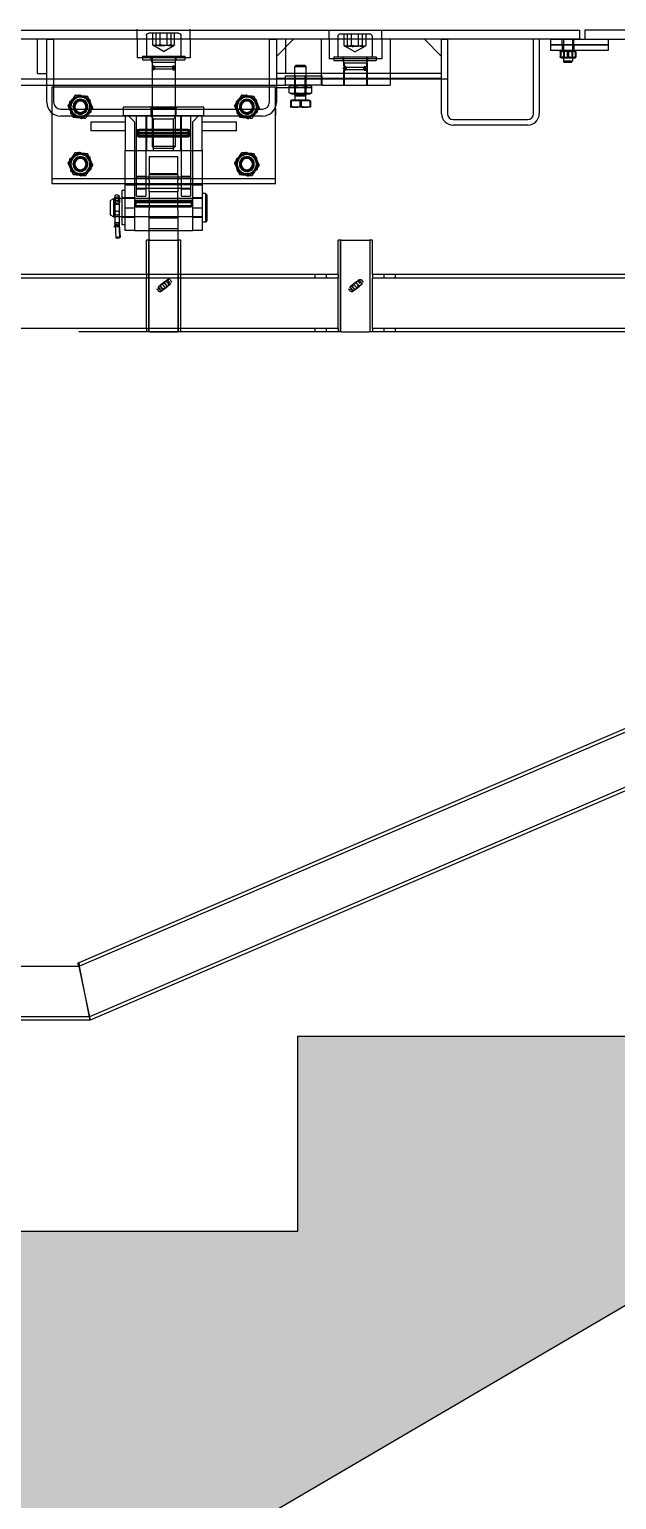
# Model space of a CAD drawing. Header units: millimetres. Extents: x 400382 to 401500, y 4543975 to 4544133.
# Drawn here: x 401463.67 to 401464.182, y 4544061.386 to 4544062.668 of the extents above; entities that cross this region are included whole.
import ezdxf

# ---------------------------------------------------------------- set-up
doc = ezdxf.new("R2010")
doc.units = ezdxf.units.MM
for name, color, linetype in [('görünüş prota', 4, 'Continuous'), ('kesit prota', 1, 'Continuous'), ('kesit tarama prota', 252, 'Continuous'), ('kiris prota', 6, 'Continuous')]:
    doc.layers.add(name, color=color, linetype=linetype)

# ---------------------------------------------------------------- blocks, each defined once
blk = doc.blocks.new('Z317626Zaviranipudorys')
at = {"layer": 'görünüş prota', "color": 253, "ltscale": 12.251899}
for p, q in [((463, 8945.5), (463, 8953.5)), ((463, 8945.5), (463, 8928.5)), ((471, 8948), (471, 8930)), ((473, 8950), (499, 8950)), ((476.4, 8940), (476.4, 8950)), ((479.4, 8940), (479.4, 8950)), ((483, 8940), (483, 8950)), ((489, 8940), (489, 8950)), ((492.6, 8940), (492.6, 8950)), ((495.6, 8950), (495.6, 8940)), ((501, 8948), (501, 8930)), ((509, 8945.5), (509, 8953.5)), ((509, 8945.5), (509, 8928.5)), ((486, 8934.3), (477.1, 8939.5)), ((486, 8934.3), (494.9, 8939.5)), ((463, 8928.5), (509, 8928.5)), ((504.5, 8930), (467.5, 8930)), ((467.5, 8930), (467.5, 8927)), ((504.5, 8927), (467.5, 8927)), ((476, 8924.5), (474.9, 8928.5)), ((475.5, 8930), (475.5, 8927)), ((476, 8929.9), (476, 8922)), ((476, 8924.5), (496, 8924.5)), ((476, 8924.5), (476, 8905.5)), ((477.6, 8921.6), (476.2, 8921.8)), ((494.9, 8921.2), (477.2, 8921.2)), ((478.1, 8921.1), (478.1, 8918.8)), ((494, 8921.1), (494, 8918.8)), ((494.4, 8921.6), (495.8, 8921.8)), ((496, 8929.9), (496, 8922)), ((496, 8924.5), (497.1, 8928.5)), ((496, 8924.5), (496, 8905.5)), ((496.5, 8930), (496.5, 8927)), ((504.5, 8930), (504.5, 8927)), ((476, 8918), (476, 8905.5)), ((477.6, 8918.3), (476.2, 8918.2)), ((477.2, 8918.8), (494.9, 8918.8)), ((494.4, 8918.3), (495.8, 8918.2)), ((496, 8918), (496, 8905.5)), ((388.5, 8884.5), (388.5, 8903)), ((388.5, 8903), (462.3, 8903)), ((462.3, 8903), (468.3, 8903)), ((468.3, 8903), (476, 8903)), ((476, 8905.5), (476, 8886)), ((476, 8903), (496, 8903)), ((496, 8905.5), (496, 8886)), ((496, 8903), (583.5, 8903)), ((583.5, 8903), (583.5, 8819)), ((388.3, 8878.5), (388.3, 8884.5)), ((388.5, 8878.5), (388.5, 8884.5)), ((460.2, 8886), (451, 8886)), ((451, 8884.5), (451, 8886)), ((451, 8878.5), (451, 8884.5)), ((467.4, 8886), (460.2, 8886)), ((521, 8886), (467.4, 8886)), ((475, 8885), (474, 8886)), ((497, 8885), (475, 8885)), ((475, 8878), (475, 8885)), ((476, 8886), (476, 8851.5)), ((496, 8886), (496, 8851.5)), ((497, 8885), (498, 8886)), ((497, 8878), (497, 8885)), ((521, 8878), (521, 8886)), ((388.5, 8819), (388.5, 8878.5)), ((452.5, 8873), (422.5, 8873)), ((422.5, 8865), (422.5, 8873)), ((451, 8878), (451, 8878.5)), ((451, 8878), (452.5, 8878)), ((452.5, 8878), (519.5, 8878)), ((452.5, 8848), (452.5, 8878)), ((455.5, 8878), (460.5, 8873)), ((460.5, 8848), (460.5, 8873)), ((462.5, 8878), (462.5, 8848)), ((470.5, 8848), (470.5, 8878)), ((471, 8848), (471, 8878)), ((477.4, 8875.6), (475, 8878)), ((494.7, 8875.6), (477.4, 8875.6)), ((477.4, 8848), (477.4, 8875.6)), ((494.7, 8875.6), (497, 8878)), ((494.7, 8848), (494.7, 8875.6)), ((501, 8878), (501, 8848)), ((501.5, 8878), (501.5, 8848)), ((509.5, 8848), (509.5, 8878)), ((511.5, 8873), (516.5, 8878)), ((511.5, 8873), (511.5, 8848)), ((519.5, 8878), (519.5, 8848)), ((519.5, 8878), (521, 8878)), ((549.5, 8873), (519.5, 8873)), ((549.5, 8873), (549.5, 8865)), ((422.5, 8865), (452.5, 8865)), ((462.5, 8866), (470.5, 8866)), ((462.5, 8860), (470.5, 8860)), ((463.5, 8866), (464.7, 8866.3)), ((463.5, 8860), (463.5, 8866)), ((463.5, 8865.1), (508.5, 8865.1)), ((464.7, 8863.4), (463.5, 8863.4)), ((463.5, 8863.3), (508.5, 8863.3)), ((508.5, 8862.7), (463.5, 8862.7)), ((463.5, 8862.6), (464.7, 8862.6)), ((463.5, 8860.8), (508.5, 8860.8)), ((463.5, 8860), (464.7, 8859.6)), ((464.7, 8859.6), (464.7, 8866.3)), ((464.7, 8866.3), (507.3, 8866.3)), ((507.3, 8863.4), (464.7, 8863.4)), ((464.7, 8862.6), (507.3, 8862.6)), ((464.7, 8859.6), (507.3, 8859.6)), ((501, 8866), (471, 8866)), ((501, 8860), (471, 8860)), ((501.5, 8866), (509.5, 8866)), ((501.5, 8860), (509.5, 8860)), ((507.3, 8859.6), (507.3, 8866.3)), ((508.5, 8866), (507.3, 8866.3)), ((508.5, 8863.4), (507.3, 8863.4)), ((507.3, 8862.6), (508.5, 8862.6)), ((508.5, 8860), (507.3, 8859.6)), ((508.5, 8860), (508.5, 8866)), ((519.5, 8865), (549.5, 8865)), ((452.5, 8848), (452.5, 8798)), ((519.5, 8848), (452.5, 8848)), ((460.5, 8798), (460.5, 8848)), ((462.5, 8848), (462.5, 8808)), ((470.5, 8808), (470.5, 8848)), ((473.5, 8832.8), (473.5, 8842.7)), ((498.5, 8842.7), (473.5, 8842.7)), ((476, 8851.5), (496, 8851.5)), ((477.5, 8850), (476, 8851.5)), ((494.5, 8850), (477.5, 8850)), ((494.5, 8850), (496, 8851.5)), ((498.5, 8842.7), (498.5, 8832.8)), ((501.5, 8848), (501.5, 8808)), ((509.5, 8808), (509.5, 8848)), ((511.5, 8848), (511.5, 8798)), ((519.5, 8798), (519.5, 8848)), ((473.5, 8826.8), (473.5, 8832.8)), ((498.5, 8832.8), (498.5, 8826.8)), ((583.5, 8823.5), (388.5, 8823.5)), ((452.5, 8819), (388.5, 8819)), ((460.5, 8819), (452.5, 8819)), ((460.5, 8818), (452.5, 8818)), ((462.5, 8819), (460.5, 8819)), ((460.5, 8818), (462.5, 8818)), ((470.5, 8825.5), (462.5, 8825.5)), ((470.5, 8825), (462.5, 8825)), ((509.5, 8819), (462.5, 8819)), ((462.5, 8818), (509.5, 8818)), ((501.5, 8825), (470.5, 8825)), ((498.5, 8827.7), (473.5, 8827.7)), ((473.5, 8826.8), (498.5, 8826.8)), ((473.5, 8826.8), (473.5, 8825)), ((473.5, 8825), (473.5, 8821.7)), ((473.5, 8818.2), (473.5, 8821.7)), ((473.5, 8818.2), (473.5, 8815)), ((498.5, 8825), (498.5, 8826.8)), ((498.5, 8821.7), (498.5, 8825)), ((498.5, 8821.7), (498.5, 8818.2)), ((498.5, 8815), (498.5, 8818.2)), ((509.5, 8825.5), (501.5, 8825.5)), ((509.5, 8825), (501.5, 8825)), ((511.5, 8819), (509.5, 8819)), ((509.5, 8818), (511.5, 8818)), ((519.5, 8819), (511.5, 8819)), ((519.5, 8818), (511.5, 8818)), ((583.5, 8819), (519.5, 8819)), ((448, 8808.9), (449.6, 8810.5)), ((448, 8787.1), (448, 8808.9)), ((449.6, 8810.5), (449.6, 8785.5)), ((449.6, 8810.5), (452.5, 8810.5)), ((452.5, 8806.5), (460.5, 8806.5)), ((452.5, 8806), (460.5, 8806)), ((460.5, 8806), (473.5, 8806)), ((461, 8804.3), (461.9, 8804.5)), ((461, 8804.3), (461, 8799.1)), ((461.9, 8804.5), (461.9, 8798.9)), ((510.1, 8804.5), (461.9, 8804.5)), ((470.5, 8815), (462.5, 8815)), ((470.5, 8814.5), (462.5, 8814.5)), ((470.5, 8808), (462.5, 8808)), ((501.5, 8815), (470.5, 8815)), ((473.5, 8815), (473.5, 8812.2)), ((473.5, 8796.2), (473.5, 8812.2)), ((498.5, 8812.2), (473.5, 8812.2)), ((498.5, 8806.2), (473.5, 8806.2)), ((473.5, 8806), (498.5, 8806)), ((498.5, 8804.2), (473.5, 8804.2)), ((498.5, 8812.2), (498.5, 8815)), ((498.5, 8812.2), (498.5, 8796.2)), ((498.5, 8806), (511.5, 8806)), ((509.5, 8815), (501.5, 8815)), ((509.5, 8814.5), (501.5, 8814.5)), ((509.5, 8808), (501.5, 8808)), ((510.1, 8804.5), (510.1, 8798.9)), ((511, 8804.3), (510.1, 8804.5)), ((511, 8804.3), (511, 8799.1)), ((511.5, 8806.5), (519.5, 8806.5)), ((511.5, 8806), (522.5, 8806)), ((519.5, 8813), (522.5, 8813)), ((519.5, 8806.5), (522.5, 8806.5)), ((522.5, 8813), (522.5, 8783)), ((522.5, 8806), (524.5, 8806)), ((524.5, 8806), (528.6, 8806)), ((524.5, 8803.7), (524.7, 8803)), ((524.7, 8803), (524.9, 8806.4)), ((524.9, 8807.4), (528.5, 8807)), ((526.2, 8804.3), (527.3, 8804.2)), ((526.3, 8809.1), (527.4, 8809)), ((528.5, 8806), (528.3, 8802.6)), ((528.6, 8806.2), (528.4, 8803.3)), ((528.6, 8806), (529.5, 8806)), ((529.5, 8790), (529.5, 8806)), ((532.5, 8804.3), (529.5, 8806)), ((532.5, 8804.3), (532.5, 8791.7)), ((460.5, 8798), (452.5, 8798)), ((452.5, 8798), (452.5, 8778)), ((460.5, 8778), (460.5, 8798)), ((461.9, 8803.6), (461, 8803.4)), ((511, 8803.5), (461, 8803.5)), ((461, 8802.9), (461.9, 8803)), ((461, 8802.9), (511, 8802.9)), ((511, 8802.6), (461, 8802.6)), ((511, 8799.9), (461, 8799.9)), ((461, 8799.1), (461.9, 8798.9)), ((510.1, 8803.6), (461.9, 8803.6)), ((461.9, 8803), (510.1, 8803)), ((510.1, 8798.9), (461.9, 8798.9)), ((498.5, 8799.2), (473.5, 8799.2)), ((511, 8803.4), (510.1, 8803.6)), ((510.1, 8803), (511, 8802.9)), ((511, 8799.1), (510.1, 8798.9)), ((519.5, 8798), (511.5, 8798)), ((511.5, 8798), (511.5, 8778)), ((519.5, 8778), (519.5, 8798)), ((524.5, 8793.2), (524.5, 8802.8)), ((524.5, 8802.5), (524.7, 8802.1)), ((524.6, 8802.6), (524.6, 8802.3)), ((524.6, 8802.3), (524.6, 8802.3)), ((524.6, 8802.3), (524.6, 8790)), ((524.7, 8803), (528.3, 8802.6)), ((525.7, 8801.4), (526.8, 8801.2)), ((528.3, 8802.6), (528.1, 8803.3)), ((528.4, 8803.3), (528.4, 8802.3)), ((528.4, 8803.3), (528.4, 8803.3)), ((528.4, 8802.3), (528.4, 8790)), ((528.5, 8793.2), (528.5, 8802.8)), ((532.5, 8791.7), (529.5, 8790)), ((448, 8787.1), (449.6, 8785.5)), ((449.6, 8785.5), (452.5, 8785.5)), ((452.5, 8790), (460.5, 8790)), ((452.5, 8789.5), (460.5, 8789.5)), ((460.5, 8790), (473.5, 8790)), ((473.5, 8790), (498.5, 8790)), ((498.5, 8789.2), (473.5, 8789.2)), ((473.5, 8779.7), (498.5, 8779.7)), ((498.5, 8790), (511.5, 8790)), ((511.5, 8790), (522.5, 8790)), ((511.5, 8789.5), (519.5, 8789.5)), ((519.5, 8789.5), (522.5, 8789.5)), ((519.5, 8783), (522.5, 8783)), ((522.5, 8790), (529.5, 8790)), ((524.6, 8783.2), (524, 8772.2)), ((524.1, 8772.5), (524.7, 8783.8)), ((524.6, 8790), (524.6, 8783.1)), ((524.6, 8783.2), (524.6, 8783.2)), ((524.7, 8783.8), (525.1, 8781.3)), ((524.7, 8783.8), (528.3, 8783.5)), ((525.1, 8781.3), (525.1, 8781.7)), ((525.1, 8781.3), (528.2, 8781)), ((525.7, 8782.2), (526.8, 8782.1)), ((527.3, 8785.1), (526.2, 8785.2)), ((526.6, 8782.8), (527.7, 8782.7)), ((528.3, 8783.5), (527.7, 8772.1)), ((528.2, 8781), (528.8, 8780.9)), ((528.8, 8780.9), (528.3, 8783.5)), ((528.4, 8790), (528.4, 8783.9)), ((528.4, 8784.1), (528.4, 8784)), ((528.4, 8784), (528.8, 8781.7)), ((528.8, 8781.4), (528.8, 8780.9)), ((452.5, 8778), (460.5, 8778)), ((473.5, 8778), (460.5, 8778)), ((498.5, 8778), (473.5, 8778)), ((511.5, 8778), (498.5, 8778)), ((511.5, 8778), (519.5, 8778)), ((524, 8772.2), (524.1, 8772.5)), ((524.1, 8772.5), (527.7, 8772.1)), ((525.1, 8771.4), (526.2, 8771.3)), ((527.7, 8772.1), (527.7, 8771.9))]:
    blk.add_line(p, q, dxfattribs=at)
at = {"layer": 'görünüş prota', "color": 253}
for p, q in [((473.5, 8796.2), (473.5, 8769.7)), ((498.5, 8769.7), (498.5, 8796.2)), ((471, 8769.7), (474, 8769.7)), ((471, 8689.7), (471, 8769.7)), ((498, 8769.7), (474, 8769.7)), ((498, 8769.7), (501, 8769.7)), ((501, 8739.7), (501, 8769.7)), ((501, 8739.7), (501, 8736.7)), ((482.8, 8733.1), (482, 8732)), ((486.9, 8726), (482.2, 8729.7)), ((485.1, 8733.4), (489.8, 8729.6)), ((490, 8727.4), (489.2, 8726.3)), ((501, 8692.7), (501, 8736.7)), ((471, 8689.7), (474, 8689.7)), ((498, 8689.7), (474, 8689.7)), ((498, 8689.7), (501, 8689.7)), ((501, 8692.7), (501, 8689.7))]:
    blk.add_line(p, q, dxfattribs=at)
at = {"layer": 'görünüş prota', "color": 253, "ltscale": 11.728313}
for p, q in [((473, 8689.7), (473, 8769.7)), ((473.5, 8769.7), (473.5, 8689.7)), ((498.5, 8689.7), (498.5, 8769.7)), ((499, 8689.7), (499, 8769.7))]:
    blk.add_line(p, q, dxfattribs=at)
at = {"layer": 'görünüş prota', "color": 253, "ltscale": 0.238853}
for p, q in [((480.4, 8735), (479.6, 8733.9)), ((491.2, 8726.4), (490.4, 8725.4))]:
    blk.add_line(p, q, dxfattribs=at)
at = {"layer": 'görünüş prota', "color": 253, "ltscale": 1.53427}
for p, q in [((479.7, 8731.7), (482.2, 8729.7)), ((485.1, 8733.4), (482.6, 8735.3))]:
    blk.add_line(p, q, dxfattribs=at)
at = {"layer": 'görünüş prota', "color": 253, "ltscale": 0.796409}
for p, q in [((483, 8735), (480.1, 8731.4)), ((485.6, 8732.9), (482.8, 8729.3)), ((487.4, 8731.5), (484.6, 8727.9)), ((489.2, 8730.1), (486.4, 8726.5)), ((490.7, 8728.9), (487.8, 8725.3))]:
    blk.add_line(p, q, dxfattribs=at)
at = {"layer": 'görünüş prota', "color": 253, "ltscale": 0.792562}
for p, q in [((491.1, 8728.6), (489.8, 8729.6)), ((486.9, 8726), (488.2, 8725))]:
    blk.add_line(p, q, dxfattribs=at)
at = {"layer": 'görünüş prota', "color": 253, "ltscale": 12.251899}
for centre, radius in [((413.5, 8886), 8.6), ((413.5, 8886), 8.5), ((413.5, 8886), 8.3), ((558.5, 8886), 8.6), ((558.5, 8886), 8.5), ((558.5, 8886), 8.3), ((413.5, 8886), 6.5), ((413.5, 8886), 6), ((413.5, 8886), 6), ((413.5, 8886), 5.53), ((413.5, 8886), 5.05), ((413.5, 8886), 4.93), ((558.5, 8886), 6.5), ((558.5, 8886), 6), ((558.5, 8886), 6), ((558.5, 8886), 5.53), ((558.5, 8886), 5.05), ((558.5, 8886), 4.93), ((413.5, 8836), 8.6), ((413.5, 8836), 8.5), ((413.5, 8836), 8.3), ((413.5, 8836), 6.5), ((558.5, 8836), 8.6), ((558.5, 8836), 8.5), ((558.5, 8836), 8.3), ((558.5, 8836), 6.5), ((413.5, 8836), 6), ((413.5, 8836), 6), ((413.5, 8836), 5.53), ((413.5, 8836), 5.05), ((413.5, 8836), 4.93), ((558.5, 8836), 6), ((558.5, 8836), 6), ((558.5, 8836), 5.53), ((558.5, 8836), 5.05), ((558.5, 8836), 4.93)]:
    blk.add_circle(centre, radius, dxfattribs=at)
for centre, radius, start, end in [((473, 8948), 2, 90, 180), ((499, 8948), 2, 0, 90), ((475.9, 8929.9), 0.1, 0, 90), ((476.2, 8922), 0.2, 180, 265), ((477.2, 8920), 1.2, 90, 270), ((477.2, 8920), 1.2, 270, 90), ((477.6, 8921.1), 0.5, 0, 85), ((494.9, 8920), 1.2, 90, 270), ((494.5, 8921.1), 0.5, 95, 180), ((494.9, 8920), 1.2, 270, 90), ((495.8, 8922), 0.2, 275, 0), ((496.1, 8929.9), 0.1, 90, 180), ((476.2, 8918), 0.2, 95, 180), ((477.6, 8918.8), 0.5, 275, 0), ((494.5, 8918.8), 0.5, 180, 265), ((495.8, 8918), 0.2, 0, 85), ((413.5, 8886), 9, 114.6739, 174.6739), ((413.5, 8886), 9.5, 95.3966, 155.3966), ((413.5, 8886), 9, 54.6739, 114.6739), ((413.5, 8886), 9.5, 35.3966, 95.3966), ((413.5, 8886), 9, 354.6739, 54.6739), ((558.5, 8886), 9, 114.6739, 174.6739), ((558.5, 8886), 9.5, 95.3966, 155.3966), ((558.5, 8886), 9, 54.6739, 114.6739), ((558.5, 8886), 9.5, 35.3966, 95.3966), ((558.5, 8886), 9, 354.6739, 54.6739), ((413.5, 8886), 9.5, 155.3966, 189.0847), ((413.5, 8886), 9.5, 189.0847, 215.3966), ((413.5, 8886), 9, 174.6739, 234.6739), ((413.5, 8886), 9, 294.6739, 354.6739), ((413.5, 8886), 9.5, 307.8636, 335.3966), ((413.5, 8886), 9.5, 350.9153, 35.3966), ((413.5, 8886), 9.5, 335.3966, 350.9153), ((558.5, 8886), 9.5, 155.3966, 215.3966), ((558.5, 8886), 9, 174.6739, 234.6739), ((558.5, 8886), 9.5, 275.3966, 335.3966), ((558.5, 8886), 9, 294.6739, 354.6739), ((558.5, 8886), 9.5, 335.3966, 35.3966), ((413.5, 8886), 9.5, 215.3966, 232.1364), ((413.5, 8886), 9.5, 232.1364, 275.3966), ((413.5, 8886), 9, 234.6739, 294.6739), ((413.5, 8886), 9.5, 275.3966, 307.8636), ((558.5, 8886), 9.5, 215.3966, 275.3966), ((558.5, 8886), 9, 234.6739, 294.6739), ((413.5, 8836), 9, 114.6739, 174.6739), ((413.5, 8836), 9.5, 95.3966, 155.3966), ((413.5, 8836), 9, 54.6739, 114.6739), ((413.5, 8836), 9.5, 35.3966, 95.3966), ((413.5, 8836), 9, 354.6739, 54.6739), ((558.5, 8836), 9, 114.6739, 174.6739), ((558.5, 8836), 9.5, 95.3966, 155.3966), ((558.5, 8836), 9, 54.6739, 114.6739), ((558.5, 8836), 9.5, 35.3966, 95.3966), ((558.5, 8836), 9, 354.6739, 54.6739), ((413.5, 8836), 9.5, 155.3966, 215.3966), ((413.5, 8836), 9, 174.6739, 234.6739), ((413.5, 8836), 9.5, 215.3966, 275.3966), ((413.5, 8836), 9.5, 275.3966, 335.3966), ((413.5, 8836), 9, 294.6739, 354.6739), ((413.5, 8836), 9.5, 335.3966, 35.3966), ((558.5, 8836), 9.5, 155.3966, 215.3966), ((558.5, 8836), 9, 174.6739, 234.6739), ((558.5, 8836), 9.5, 215.3966, 275.3966), ((558.5, 8836), 9.5, 275.3966, 335.3966), ((558.5, 8836), 9, 294.6739, 354.6739), ((558.5, 8836), 9.5, 335.3966, 35.3966), ((413.5, 8836), 9, 234.6739, 294.6739), ((558.5, 8836), 9, 234.6739, 294.6739)]:
    blk.add_arc(centre, radius, start, end, dxfattribs=at)
at = {"layer": 'görünüş prota', "color": 253}
for centre, radius, start, end in [((483.2, 8731), 1.61, 141.7178, 231.7178), ((484.1, 8732.1), 1.61, 51.7178, 141.7178), ((486, 8729.7), 2.5, 208.6439, 254.7917), ((486, 8729.7), 2.5, 28.6439, 74.7917), ((488.8, 8728.4), 1.61, 321.7178, 51.7178), ((487.9, 8727.3), 1.61, 231.7178, 321.7178)]:
    blk.add_arc(centre, radius, start, end, dxfattribs=at)
at = {"layer": 'görünüş prota', "color": 253, "ltscale": 0.444798}
for centre, start, end in [((485, 8729.6), 141.7178, 231.7178), ((485.9, 8730.7), 51.7178, 141.7178), ((486.1, 8728.7), 231.7178, 321.7178), ((487, 8729.8), 321.7178, 51.7178)]:
    blk.add_arc(centre, 1.61, start, end, dxfattribs=at)
at = {"layer": 'görünüş prota', "color": 253, "ltscale": 1.01119}
for start, end in [(74.7917, 208.6439), (254.7917, 28.6439)]:
    blk.add_arc((486, 8729.7), 2.5, start, end, dxfattribs=at)
at = {"layer": 'görünüş prota', "color": 253, "ltscale": 12.251899}
for centre, major_axis, ratio, start_param, end_param in [((524.7, 8805.5), (0.19, 1.84), 0.075673, 5.202159, 9.233252), ((526, 8803.5), (1.29, -0.04), 0.64865, 1.465644, 3.036441), ((527.1, 8803.4), (-1.29, 0.04), 0.64865, 3.119714, 4.607237), ((528.3, 8805.1), (-0.19, -1.84), 0.075673, 2.060566, 6.091659), ((525.9, 8802.6), (1.27, 0.27), 0.950989, 2.815055, 3.3411), ((525.9, 8802.6), (1.27, 0.27), 0.950989, 3.3411, 4.385851), ((527, 8802.5), (-1.27, -0.27), 0.950989, 1.244258, 2.815055), ((527.1, 8803.4), (-1.29, 0.04), 0.64865, 3.036441, 3.119714), ((525.9, 8783.1), (1.29, -0.03), 0.692133, 3.033166, 3.160197), ((525.9, 8783.1), (1.29, -0.03), 0.692133, 3.160197, 4.603962), ((526, 8784), (1.29, 0.11), 0.910572, 1.368875, 2.939672), ((526.4, 8781.6), (-1.28, -0.21), 0.960899, 4.435578, 6.006374), ((527, 8783), (-1.29, 0.03), 0.692133, 1.46237, 3.033166), ((527.1, 8783.9), (-1.29, -0.11), 0.910572, 3.066702, 4.510468), ((527.5, 8781.5), (1.28, 0.21), 0.960899, 0, 1.293985), ((527.1, 8783.9), (-1.29, -0.11), 0.910572, 2.939672, 3.066702), ((527.5, 8781.5), (1.28, 0.21), 0.960899, 6.006374, 6.283185), ((525.3, 8772.1), (-1.29, 0.07), 0.536951, 0, 1.480974), ((525.3, 8772.1), (-1.29, 0.07), 0.536951, 6.193363, 6.283185), ((526.4, 8772), (1.29, -0.07), 0.536951, 4.622567, 6.193363)]:
    blk.add_ellipse(centre, major_axis=major_axis, ratio=ratio, start_param=start_param, end_param=end_param, dxfattribs=at)
at = {"layer": 'görünüş prota', "color": 253, "ltscale": 0.437804}
for centre, major_axis, start_param, end_param in [((480.7, 8733), (-1, -1.26), 4.712389, 6.283185), ((481.6, 8734.1), (1, 1.26), 0, 1.570796), ((490.1, 8727.4), (1, 1.26), 4.712389, 6.283185), ((489.2, 8726.3), (-1, -1.26), 0, 1.570796)]:
    blk.add_ellipse(centre, major_axis=major_axis, ratio=0.933813, start_param=start_param, end_param=end_param, dxfattribs=at)
at = {"layer": 'görünüş prota', "color": 253, "ltscale": 12.251899}
for points, weights in [([(476.4, 8940), (477.9, 8938.6), (479.4, 8940)], [1, 1.15470053838, 1]), ([(483, 8940), (479.7, 8938.6), (476.4, 8940)], [1, 1.15470053838, 1]), ([(479.4, 8940), (484.2, 8938.6), (489, 8940)], [1, 1.15470053838, 1]), ([(492.6, 8940), (487.8, 8938.6), (483, 8940)], [1, 1.15470053838, 1]), ([(489, 8940), (492.3, 8938.6), (495.6, 8940)], [1, 1.15470053838, 1]), ([(495.6, 8940), (494.1, 8938.6), (492.6, 8940)], [1, 1.15470053838, 1]), ([(404.9, 8889.9), (405.9, 8892.3), (407.1, 8894.9)], [1, 1.0379548493, 1]), ([(405, 8892), (409.7, 8894.2), (414.5, 8896.3)], [1, 1.15470053838, 1]), ([(407.1, 8894.9), (410.1, 8895.2), (412.6, 8895.4)], [1, 1.0379548493, 1]), ([(412.6, 8895.4), (415.1, 8895.7), (418.1, 8896)], [1, 1.0379548493, 1]), ([(414.5, 8896.3), (418.7, 8893.3), (422.9, 8890.3)], [1, 1.15470053838, 1]), ([(418.1, 8896), (419.8, 8893.6), (421.2, 8891.5)], [1, 1.0379548493, 1]), ([(549.9, 8889.9), (550.9, 8892.3), (552.1, 8894.9)], [1, 1.0379548493, 1]), ([(550, 8892), (554.7, 8894.2), (559.5, 8896.3)], [1, 1.15470053838, 1]), ([(552.1, 8894.9), (555.1, 8895.2), (557.6, 8895.4)], [1, 1.0379548493, 1]), ([(557.6, 8895.4), (560.1, 8895.7), (563.1, 8896)], [1, 1.0379548493, 1]), ([(559.5, 8896.3), (563.7, 8893.3), (567.9, 8890.3)], [1, 1.15470053838, 1]), ([(563.1, 8896), (564.8, 8893.6), (566.2, 8891.5)], [1, 1.0379548493, 1]), ([(402.6, 8885), (403.8, 8887.6), (404.9, 8889.9)], [1, 1.0379548493, 1]), ([(402.9, 8884.5), (402.8, 8884.7), (402.6, 8885)], [1.0065692446, 1.00363222013, 1]), ([(405.8, 8880.5), (404.4, 8882.4), (402.9, 8884.5)], [1, 1.03432262918, 1.0065692446]), ([(404.1, 8881.6), (404.5, 8886.8), (405, 8892)], [1, 1.15470053838, 1]), ([(412.5, 8875.6), (408.3, 8878.6), (404.1, 8881.6)], [1, 1.15470053838, 1]), ([(422.1, 8882), (421.4, 8880.3), (420.5, 8878.5)], [1, 1.02765869837, 1.01500615274]), ([(421.2, 8891.5), (422.7, 8889.4), (424.4, 8887)], [1, 1.0379548493, 1]), ([(422.9, 8890.3), (422.5, 8885.2), (422, 8880)], [1, 1.15470053838, 1]), ([(423.3, 8884.5), (422.7, 8883.2), (422.1, 8882)], [1.01896856144, 1.01938754767, 1]), ([(424.4, 8887), (423.8, 8885.7), (423.3, 8884.5)], [1, 1.01856730163, 1.01896856144]), ([(547.6, 8885), (548.8, 8887.6), (549.9, 8889.9)], [1, 1.0379548493, 1]), ([(550.8, 8880.5), (549.3, 8882.6), (547.6, 8885)], [1, 1.0379548493, 1]), ([(549.1, 8881.6), (549.5, 8886.8), (550, 8892)], [1, 1.15470053838, 1]), ([(557.5, 8875.6), (553.3, 8878.6), (549.1, 8881.6)], [1, 1.15470053838, 1]), ([(567.1, 8882), (566.1, 8879.7), (564.9, 8877)], [1, 1.0379548493, 1]), ([(566.2, 8891.5), (567.7, 8889.4), (569.4, 8887)], [1, 1.0379548493, 1]), ([(567.9, 8890.3), (567.5, 8885.2), (567, 8880)], [1, 1.15470053838, 1]), ([(569.4, 8887), (568.2, 8884.3), (567.1, 8882)], [1, 1.0379548493, 1]), ([(407.2, 8878.5), (406.5, 8879.5), (405.8, 8880.5)], [1.01888039489, 1.0176204519, 1]), ([(408.9, 8876), (408, 8877.3), (407.2, 8878.5)], [1, 1.02033439741, 1.01888039489]), ([(414.4, 8876.5), (411.9, 8876.3), (408.9, 8876)], [1, 1.0379548493, 1]), ([(422, 8880), (417.3, 8877.8), (412.5, 8875.6)], [1, 1.15470053838, 1]), ([(419.9, 8877), (416.9, 8876.8), (414.4, 8876.5)], [1, 1.0379548493, 1]), ([(420.5, 8878.5), (420.2, 8877.8), (419.9, 8877)], [1.01500615274, 1.01029615093, 1]), ([(553.9, 8876), (552.2, 8878.4), (550.8, 8880.5)], [1, 1.0379548493, 1]), ([(559.4, 8876.5), (556.9, 8876.3), (553.9, 8876)], [1, 1.0379548493, 1]), ([(567, 8880), (562.3, 8877.8), (557.5, 8875.6)], [1, 1.15470053838, 1]), ([(564.9, 8877), (561.9, 8876.8), (559.4, 8876.5)], [1, 1.0379548493, 1]), ([(404.9, 8839.9), (405.9, 8842.3), (407.1, 8844.9)], [1, 1.0379548493, 1]), ([(405, 8842), (409.7, 8844.2), (414.5, 8846.3)], [1, 1.15470053838, 1]), ([(407.1, 8844.9), (410.1, 8845.2), (412.6, 8845.4)], [1, 1.0379548493, 1]), ([(412.6, 8845.4), (415.1, 8845.7), (418.1, 8846)], [1, 1.0379548493, 1]), ([(414.5, 8846.3), (418.7, 8843.3), (422.9, 8840.3)], [1, 1.15470053838, 1]), ([(418.1, 8846), (419.8, 8843.6), (421.2, 8841.5)], [1, 1.0379548493, 1]), ([(549.9, 8839.9), (550.9, 8842.3), (552.1, 8844.9)], [1, 1.0379548493, 1]), ([(550, 8842), (554.7, 8844.2), (559.5, 8846.3)], [1, 1.15470053838, 1]), ([(552.1, 8844.9), (555.1, 8845.2), (557.6, 8845.4)], [1, 1.0379548493, 1]), ([(557.6, 8845.4), (560.1, 8845.7), (563.1, 8846)], [1, 1.0379548493, 1]), ([(559.5, 8846.3), (563.7, 8843.3), (567.9, 8840.3)], [1, 1.15470053838, 1]), ([(563.1, 8846), (564.8, 8843.6), (566.2, 8841.5)], [1, 1.0379548493, 1]), ([(402.6, 8835), (403.8, 8837.6), (404.9, 8839.9)], [1, 1.0379548493, 1]), ([(405.8, 8830.5), (404.3, 8832.6), (402.6, 8835)], [1, 1.0379548493, 1]), ([(404.1, 8831.6), (404.5, 8836.8), (405, 8842)], [1, 1.15470053838, 1]), ([(412.5, 8825.6), (408.3, 8828.6), (404.1, 8831.6)], [1, 1.15470053838, 1]), ([(408.9, 8826), (407.2, 8828.4), (405.8, 8830.5)], [1, 1.0379548493, 1]), ([(422, 8830), (417.3, 8827.8), (412.5, 8825.6)], [1, 1.15470053838, 1]), ([(422.1, 8832), (421.1, 8829.7), (419.9, 8827)], [1, 1.0379548493, 1]), ([(421.2, 8841.5), (422.7, 8839.4), (424.4, 8837)], [1, 1.0379548493, 1]), ([(422.9, 8840.3), (422.5, 8835.2), (422, 8830)], [1, 1.15470053838, 1]), ([(424.4, 8837), (423.2, 8834.3), (422.1, 8832)], [1, 1.0379548493, 1]), ([(547.6, 8835), (548.8, 8837.6), (549.9, 8839.9)], [1, 1.0379548493, 1]), ([(550.8, 8830.5), (549.3, 8832.6), (547.6, 8835)], [1, 1.0379548493, 1]), ([(549.1, 8831.6), (549.5, 8836.8), (550, 8842)], [1, 1.15470053838, 1]), ([(557.5, 8825.6), (553.3, 8828.6), (549.1, 8831.6)], [1, 1.15470053838, 1]), ([(553.9, 8826), (552.2, 8828.4), (550.8, 8830.5)], [1, 1.0379548493, 1]), ([(567, 8830), (562.3, 8827.8), (557.5, 8825.6)], [1, 1.15470053838, 1]), ([(567.1, 8832), (566.1, 8829.7), (564.9, 8827)], [1, 1.0379548493, 1]), ([(566.2, 8841.5), (567.7, 8839.4), (569.4, 8837)], [1, 1.0379548493, 1]), ([(567.9, 8840.3), (567.5, 8835.2), (567, 8830)], [1, 1.15470053838, 1]), ([(569.4, 8837), (568.2, 8834.3), (567.1, 8832)], [1, 1.0379548493, 1]), ([(414.4, 8826.5), (411.9, 8826.3), (408.9, 8826)], [1, 1.0379548493, 1]), ([(419.9, 8827), (416.9, 8826.8), (414.4, 8826.5)], [1, 1.0379548493, 1]), ([(559.4, 8826.5), (556.9, 8826.3), (553.9, 8826)], [1, 1.0379548493, 1]), ([(564.9, 8827), (561.9, 8826.8), (559.4, 8826.5)], [1, 1.0379548493, 1])]:
    blk.add_rational_spline(points, weights, degree=2, dxfattribs=at)
for points, knots in [([(526.3, 8809.1), (526.2, 8809.1), (526, 8809.1), (525.8, 8809), (525.7, 8809), (525.5, 8808.9), (525.4, 8808.8), (525.2, 8808.6), (525.2, 8808.6), (525.1, 8808.4), (525, 8808.4), (525, 8808.2), (524.9, 8808.2), (524.9, 8807.9), (524.8, 8807.8), (524.7, 8807.4), (524.7, 8807.1), (524.6, 8806.5), (524.6, 8806.2), (524.5, 8805.6), (524.5, 8805.4), (524.4, 8804.8), (524.4, 8804.6), (524.4, 8804.1), (524.4, 8803.8), (524.3, 8803.4), (524.3, 8803.2), (524.4, 8802.9), (524.4, 8802.8), (524.4, 8802.7), (524.4, 8802.6), (524.5, 8802.5)], [5.348665, 5.348665, 5.348665, 5.348665, 5.373112, 5.373112, 5.400029, 5.400029, 5.434902, 5.434902, 5.484084, 5.484084, 5.549748, 5.549748, 5.650253, 5.650253, 5.944677, 5.944677, 6.422234, 6.422234, 6.765917, 6.765917, 7.099664, 7.099664, 7.433718, 7.433718, 7.778402, 7.778402, 8.180254, 8.180254, 8.269714, 8.269714, 8.359175, 8.359175, 8.359175, 8.359175]), ([(524.6, 8802.3), (524.5, 8802.5), (524.5, 8802.6), (524.5, 8803), (524.6, 8803.2), (524.8, 8803.5), (524.9, 8803.7), (525.3, 8803.9), (525.5, 8804.1), (526, 8804.2), (526.3, 8804.2), (526.8, 8804.2), (527, 8804.2), (527.5, 8804.1), (527.7, 8803.9), (528.1, 8803.7), (528.2, 8803.5), (528.4, 8803.3), (528.4, 8803.3), (528.4, 8803.2)], [0.2521227, 0.2521227, 0.2521227, 0.2521227, 0.3027374, 0.3027374, 0.3784165, 0.3784165, 0.4540955, 0.4540955, 0.5297852, 0.5297852, 0.6054748, 0.6054748, 0.6811645, 0.6811645, 0.7568541, 0.7568541, 0.8325332, 0.8325332, 0.8519135, 0.8519135, 0.8519135, 0.8519135]), ([(527.4, 8809), (527.6, 8808.9), (527.7, 8808.9), (528, 8808.8), (528.1, 8808.7), (528.2, 8808.6), (528.3, 8808.5), (528.4, 8808.3), (528.5, 8808.2), (528.5, 8808.1), (528.6, 8808), (528.6, 8807.9), (528.6, 8807.8), (528.6, 8807.6), (528.6, 8807.5), (528.7, 8807.2), (528.7, 8807.1), (528.6, 8806.8), (528.6, 8806.7), (528.6, 8806.4), (528.6, 8806.3), (528.6, 8806.2)], [0.93452, 0.93452, 0.93452, 0.93452, 0.958967, 0.958967, 0.985884, 0.985884, 1.020757, 1.020757, 1.069939, 1.069939, 1.135603, 1.135603, 1.236108, 1.236108, 1.464402, 1.464402, 1.692696, 1.692696, 1.92099, 1.92099, 2.07599, 2.07599, 2.07599, 2.07599]), ([(526.5, 8791.8), (526.8, 8791.8), (527, 8791.8), (527.5, 8791.9), (527.7, 8792), (528.1, 8792.3), (528.2, 8792.4), (528.5, 8792.8), (528.5, 8793), (528.5, 8793.4), (528.5, 8793.6), (528.2, 8794.1), (528.1, 8794.3), (527.7, 8794.6), (527.5, 8794.7), (527, 8794.9), (526.8, 8795), (526.3, 8795), (526, 8794.9), (525.5, 8794.7), (525.3, 8794.6), (524.9, 8794.3), (524.8, 8794.1), (524.6, 8793.6), (524.5, 8793.4), (524.5, 8793), (524.6, 8792.8), (524.8, 8792.4), (524.9, 8792.3), (525.3, 8792), (525.5, 8791.9), (526, 8791.8), (526.3, 8791.8), (526.5, 8791.8)], [0, 0, 0, 0, 0.07569, 0.07569, 0.151379, 0.151379, 0.227058, 0.227058, 0.302737, 0.302737, 0.378416, 0.378416, 0.454096, 0.454096, 0.529785, 0.529785, 0.605475, 0.605475, 0.681164, 0.681164, 0.756854, 0.756854, 0.832533, 0.832533, 0.908212, 0.908212, 0.983891, 0.983891, 1.05957, 1.05957, 1.13526, 1.13526, 1.21095, 1.21095, 1.21095, 1.21095]), ([(525.5, 8801.3), (525.3, 8801.4), (525.2, 8801.5), (524.9, 8801.7), (524.8, 8801.9), (524.6, 8802.2), (524.6, 8802.2), (524.6, 8802.3)], [0.1059945, 0.1059945, 0.1059945, 0.1059945, 0.1513793, 0.1513793, 0.2270584, 0.2270584, 0.2449421, 0.2449421, 0.2449421, 0.2449421]), ([(526.5, 8801), (526.3, 8801), (526, 8801.1), (525.6, 8801.2), (525.5, 8801.2), (525.5, 8801.3)], [0, 0, 0, 0, 0.0756896, 0.0756896, 0.1059945, 0.1059945, 0.1059945, 0.1059945]), ([(528.2, 8801.9), (528.1, 8801.8), (528, 8801.7), (527.7, 8801.4), (527.5, 8801.3), (527.2, 8801.1), (527.2, 8801.1), (527.1, 8801.1)], [1.0141903, 1.0141903, 1.0141903, 1.0141903, 1.0595704, 1.0595704, 1.13526, 1.13526, 1.1531479, 1.1531479, 1.1531479, 1.1531479]), ([(528.4, 8803.2), (528.5, 8803.1), (528.5, 8802.9), (528.5, 8802.6), (528.5, 8802.3), (528.3, 8802), (528.3, 8802), (528.2, 8801.9)], [0.8519135, 0.8519135, 0.8519135, 0.8519135, 0.9082123, 0.9082123, 0.9838913, 0.9838913, 1.0141903, 1.0141903, 1.0141903, 1.0141903])]:
    blk.add_open_spline(points, degree=3, knots=knots, dxfattribs=at)
for points in [[(524.6, 8802.3), (524.6, 8802.3), (524.6, 8802.3), (524.6, 8802.3)], [(527.1, 8801.1), (526.9, 8801), (526.7, 8801), (526.5, 8801)]]:
    blk.add_open_spline(points, degree=3, dxfattribs=at)
blk = doc.blocks.new('A$C750F51A7')
at = {"layer": 'görünüş prota', "color": 253, "lineweight": -2}
for p, q in [((-72.96, -61.17), (130.39, -61.17)), ((108.59, -61.97), (108.59, -61.17)), ((113.19, -61.97), (113.19, -61.17)), ((130.39, -61.17), (130.39, -61.97)), ((277.82, -61.17), (130.87, -61.17)), ((130.87, -61.17), (130.87, -61.97)), ((130.39, -61.97), (-72.96, -61.97)), ((83.19, -64.97), (83.19, -61.97)), ((83.99, -67.47), (83.99, -61.97)), ((83.99, -61.97), (84.59, -61.97)), ((84.59, -61.97), (84.59, -67.47)), ((103.39, -67.47), (103.39, -61.97)), ((103.39, -61.97), (103.99, -61.97)), ((103.99, -61.97), (103.99, -67.47)), ((105.49, -61.97), (103.99, -63.47)), ((104.79, -61.97), (104.79, -62.67)), ((104.79, -62.67), (104.79, -64.97)), ((107.89, -61.97), (107.89, -65.97)), ((108.59, -61.97), (108.59, -63.67)), ((109.34, -61.72), (109.34, -63.52)), ((112.14, -61.52), (109.54, -61.52)), ((109.88, -61.52), (109.88, -62.52)), ((110.84, -63.08), (109.95, -62.57)), ((110.18, -62.52), (110.18, -61.52)), ((110.54, -62.52), (110.54, -61.52)), ((110.84, -63.08), (111.73, -62.57)), ((111.14, -62.52), (111.14, -61.52)), ((111.5, -62.52), (111.5, -61.52)), ((111.8, -62.52), (111.8, -61.52)), ((112.34, -61.72), (112.34, -63.52)), ((113.19, -61.97), (113.19, -63.67)), ((113.89, -61.97), (113.89, -65.37)), ((118.39, -63.47), (116.89, -61.97)), ((118.39, -68.47), (118.39, -61.97)), ((118.39, -61.97), (118.89, -61.97)), ((118.89, -61.97), (118.89, -68.47)), ((126.39, -68.47), (126.39, -61.97)), ((126.89, -61.97), (126.89, -68.47)), ((127.89, -62.47), (127.89, -61.97)), ((127.89, -61.97), (132.89, -61.97)), ((132.89, -62.47), (127.89, -62.47)), ((127.89, -62.47), (132.89, -62.47)), ((127.89, -62.97), (127.89, -62.47)), ((128.89, -62.47), (128.89, -61.97)), ((128.89, -62.47), (128.89, -62.97)), ((128.99, -61.97), (128.99, -63.62)), ((129.79, -61.97), (129.79, -63.62)), ((129.89, -62.47), (129.89, -61.97)), ((129.89, -62.47), (129.89, -62.97)), ((130.87, -61.97), (277.82, -61.97)), ((132.89, -61.97), (132.89, -62.47)), ((132.89, -62.47), (132.89, -62.97)), ((113.19, -63.67), (108.59, -63.67)), ((108.99, -63.52), (112.69, -63.52)), ((108.99, -63.52), (108.99, -63.82)), ((108.99, -63.82), (112.69, -63.82)), ((109.89, -64.07), (109.78, -63.67)), ((109.79, -63.52), (109.79, -63.82)), ((109.84, -63.53), (109.84, -64.32)), ((111.89, -64.07), (109.89, -64.07)), ((109.89, -64.07), (109.89, -65.97)), ((111.84, -63.53), (111.84, -64.32)), ((111.89, -63.52), (111.89, -63.82)), ((111.89, -64.07), (112, -63.67)), ((111.89, -64.07), (111.89, -65.97)), ((112.69, -63.52), (112.69, -63.82)), ((132.89, -62.97), (127.89, -62.97)), ((128.71, -63.07), (128.71, -63.51)), ((128.83, -62.97), (128.74, -63.02)), ((128.83, -63.62), (128.74, -63.57)), ((128.77, -63.07), (128.77, -63.51)), ((129.96, -63.62), (128.83, -63.62)), ((129.06, -63), (128.99, -62.97)), ((129.06, -63.58), (128.99, -63.62)), ((128.99, -63.62), (128.99, -63.89)), ((129.79, -63.89), (128.99, -63.89)), ((129.07, -63.97), (128.99, -63.89)), ((129.72, -63), (129.06, -63)), ((129.06, -63), (129.06, -63.58)), ((129.06, -63.58), (129.72, -63.58)), ((129.07, -63.97), (129.71, -63.97)), ((129.33, -63.07), (129.33, -63.51)), ((129.45, -63.07), (129.45, -63.51)), ((129.71, -63.97), (129.79, -63.89)), ((129.72, -63), (129.79, -62.97)), ((129.72, -63), (129.72, -63.58)), ((129.72, -63.58), (129.79, -63.62)), ((129.79, -63.62), (129.79, -63.89)), ((129.96, -62.97), (130.04, -63.02)), ((129.96, -63.62), (130.04, -63.57)), ((130.01, -63.07), (130.01, -63.51)), ((130.07, -63.07), (130.07, -63.51)), ((83.19, -64.97), (83.99, -64.97)), ((118.39, -64.97), (103.99, -64.97)), ((104.79, -65.37), (104.79, -65.17)), ((104.79, -65.17), (107.99, -65.17)), ((105.68, -64.27), (105.59, -64.36)), ((105.59, -64.36), (106.59, -64.36)), ((105.59, -66.77), (105.59, -64.36)), ((105.67, -65.97), (105.67, -65.17)), ((106.5, -64.27), (105.68, -64.27)), ((106.5, -64.27), (106.59, -64.36)), ((106.51, -65.97), (106.51, -65.17)), ((106.59, -66.77), (106.59, -64.36)), ((107.89, -65.17), (107.89, -65.97)), ((107.99, -65.37), (107.99, -65.17)), ((109.84, -64.71), (109.84, -65.97)), ((110, -64.35), (109.86, -64.34)), ((110, -64.68), (109.86, -64.69)), ((109.96, -64.4), (111.73, -64.4)), ((111.73, -64.64), (109.96, -64.64)), ((110.05, -64.4), (110.05, -64.63)), ((111.64, -64.4), (111.64, -64.63)), ((111.68, -64.35), (111.82, -64.34)), ((111.68, -64.68), (111.82, -64.69)), ((111.84, -64.71), (111.84, -65.97)), ((-20.36, -65.97), (104.79, -65.97)), ((83.99, -65.47), (66.72, -65.47)), ((84.59, -65.47), (83.99, -65.47)), ((103.39, -65.47), (84.59, -65.47)), ((103.99, -65.47), (103.39, -65.47)), ((103.99, -65.37), (118.39, -65.37)), ((104.79, -65.47), (103.99, -65.47)), ((105.11, -66.22), (103.99, -66.22)), ((104.79, -65.97), (104.79, -65.37)), ((113.89, -65.47), (104.79, -65.47)), ((107.99, -65.97), (104.79, -65.97)), ((105.33, -65.97), (105.11, -66.09)), ((105.11, -66.64), (105.11, -66.09)), ((107.07, -66.22), (105.11, -66.22)), ((105.67, -66.01), (105.59, -65.97)), ((105.6, -66.64), (105.6, -66.09)), ((106.51, -66.01), (105.67, -66.01)), ((105.67, -66.72), (105.67, -66.01)), ((106.51, -66.01), (106.59, -65.97)), ((106.51, -66.72), (106.51, -66.01)), ((106.58, -66.64), (106.58, -66.09)), ((106.86, -65.97), (107.07, -66.09)), ((107.07, -66.64), (107.07, -66.09)), ((107.99, -65.97), (107.99, -65.37)), ((107.99, -65.97), (113.89, -65.97)), ((113.89, -65.37), (113.89, -65.97)), ((118.39, -65.47), (113.89, -65.47)), ((118.89, -65.47), (118.39, -65.47)), ((105.33, -66.77), (105.11, -66.64)), ((105.21, -67.33), (105.21, -67.83)), ((105.27, -67.33), (105.21, -67.33)), ((105.24, -67.91), (105.24, -67.9)), ((105.24, -67.91), (105.24, -67.91)), ((105.71, -67.91), (105.24, -67.91)), ((105.27, -67.33), (105.27, -67.83)), ((106.15, -67.33), (105.27, -67.33)), ((105.32, -67.27), (106.86, -67.27)), ((105.32, -67.33), (105.32, -67.27)), ((106.86, -66.77), (105.33, -66.77)), ((105.67, -66.72), (105.59, -66.77)), ((105.59, -66.82), (105.59, -66.77)), ((105.59, -66.82), (106.59, -66.82)), ((105.63, -66.91), (105.59, -66.82)), ((105.63, -66.91), (106.55, -66.91)), ((105.63, -67.27), (105.63, -66.91)), ((105.67, -66.72), (106.51, -66.72)), ((106.56, -67.91), (105.71, -67.91)), ((106.03, -67.33), (106.03, -67.83)), ((106.15, -67.33), (106.15, -67.83)), ((106.97, -67.33), (106.15, -67.33)), ((106.51, -66.72), (106.59, -66.77)), ((106.55, -66.91), (106.59, -66.82)), ((106.55, -67.27), (106.55, -66.91)), ((106.94, -67.91), (106.56, -67.91)), ((106.59, -66.82), (106.59, -66.77)), ((106.86, -66.77), (107.07, -66.64)), ((106.86, -67.33), (106.86, -67.27)), ((106.91, -67.33), (106.91, -67.83)), ((106.94, -67.91), (106.94, -67.9)), ((106.97, -67.33), (106.97, -67.83)), ((85.19, -68.07), (102.79, -68.07)), ((102.79, -68.67), (85.19, -68.67)), ((119.39, -68.97), (125.89, -68.97)), ((125.89, -69.47), (119.39, -69.47)), ((109.37, -82.49), (109.37, -79.49)), ((109.67, -79.49), (109.37, -79.49)), ((109.57, -87.49), (109.57, -79.49)), ((109.62, -87.49), (109.62, -79.49)), ((109.67, -79.49), (112.07, -79.49)), ((112.37, -79.49), (112.07, -79.49)), ((112.12, -79.49), (112.12, -87.49)), ((112.17, -87.49), (112.17, -79.49)), ((112.37, -82.49), (112.37, -79.49)), ((109.37, -82.49), (-24.93, -82.49)), ((109.37, -82.79), (-24.93, -82.79)), ((107.37, -82.79), (107.37, -82.49)), ((108.37, -82.79), (108.37, -82.49)), ((109.37, -82.49), (109.37, -82.79)), ((109.37, -87.19), (109.37, -82.79)), ((110.96, -83.13), (110.49, -83.5)), ((110.9, -83.17), (111.19, -83.53)), ((110.96, -83.13), (111.21, -82.93)), ((111.17, -82.96), (111.45, -83.32)), ((111.18, -83.16), (111.27, -83.26)), ((111.49, -83.29), (111.24, -83.49)), ((111.42, -82.97), (111.51, -83.07)), ((112.37, -82.49), (112.37, -82.79)), ((148.67, -82.49), (112.37, -82.49)), ((148.67, -82.79), (112.37, -82.79)), ((112.37, -87.19), (112.37, -82.79)), ((113.37, -82.79), (113.37, -82.49)), ((114.37, -82.79), (114.37, -82.49)), ((110.34, -83.82), (110.43, -83.93)), ((110.36, -83.6), (110.49, -83.5)), ((110.4, -83.57), (110.68, -83.93)), ((110.46, -83.73), (110.55, -83.83)), ((110.54, -83.46), (110.83, -83.82)), ((110.77, -83.86), (110.64, -83.96)), ((110.72, -83.31), (111.01, -83.68)), ((110.77, -83.86), (111.24, -83.49)), ((109.37, -87.19), (-24.93, -87.19)), ((109.37, -87.49), (86.77, -87.49)), ((107.37, -87.49), (107.37, -87.19)), ((108.37, -87.49), (108.37, -87.19)), ((109.37, -87.19), (109.37, -87.49)), ((109.67, -87.49), (109.37, -87.49)), ((109.67, -87.49), (112.07, -87.49)), ((112.37, -87.49), (112.07, -87.49)), ((148.67, -87.19), (112.37, -87.19)), ((112.37, -87.19), (112.37, -87.49)), ((148.67, -87.49), (112.37, -87.49)), ((113.37, -87.49), (113.37, -87.19)), ((114.37, -87.49), (114.37, -87.19)), ((199.34, -94.18), (86.77, -142.48)), ((199.63, -94.38), (86.83, -142.78)), ((203.99, -97.3), (87.71, -147.19)), ((204.29, -97.49), (87.77, -147.49)), ((86.77, -142.79), (-158.63, -142.79)), ((86.77, -142.79), (86.7, -142.49)), ((86.77, -142.48), (86.83, -142.78)), ((86.77, -142.79), (87.7, -147.19)), ((87.71, -147.19), (86.83, -142.78)), ((87.7, -147.19), (-158.63, -147.19)), ((87.77, -147.49), (87.7, -147.19)), ((87.71, -147.19), (87.77, -147.49)), ((87.77, -147.49), (-158.63, -147.49))]:
    blk.add_line(p, q, dxfattribs=at)
for centre, radius, start, end in [((109.54, -61.72), 0.2, 90, 180), ((112.14, -61.72), 0.2, 0, 90), ((109.83, -63.53), 0.01, 0, 90), ((111.85, -63.53), 0.01, 90, 180), ((109.86, -64.32), 0.02, 180, 265), ((109.96, -64.52), 0.12, 90, 270), ((109.86, -64.71), 0.02, 95, 180), ((109.96, -64.52), 0.12, 270, 90), ((110, -64.4), 0.05, 0, 85), ((110, -64.63), 0.05, 275, 0), ((111.73, -64.52), 0.12, 90, 270), ((111.69, -64.4), 0.05, 95, 180), ((111.69, -64.63), 0.05, 180, 265), ((111.73, -64.52), 0.12, 270, 90), ((111.82, -64.32), 0.02, 275, 0), ((111.82, -64.71), 0.02, 0, 85), ((85.19, -67.47), 1.2, 180, 270), ((85.19, -67.47), 0.6, 180, 270), ((102.79, -67.47), 1.2, 270, 0), ((102.79, -67.47), 0.6, 270, 0), ((119.39, -68.47), 1, 180, 270), ((119.39, -68.47), 0.5, 180, 270), ((125.89, -68.47), 1, 270, 0), ((125.89, -68.47), 0.5, 270, 0), ((110.87, -83.49), 0.25, 105.2083, 151.3561), ((110.88, -83.4), 0.161, 38.2822, 128.2822), ((110.87, -83.49), 0.25, 331.3561, 105.2083), ((111.06, -83.26), 0.161, 38.2822, 128.2822), ((111.14, -83.36), 0.161, 308.2822, 38.2822), ((110.59, -83.63), 0.161, 128.2822, 218.2822), ((110.67, -83.73), 0.161, 218.2822, 308.2822), ((110.77, -83.48), 0.161, 128.2822, 218.2822), ((110.87, -83.49), 0.25, 151.3561, 285.2083), ((110.85, -83.59), 0.161, 218.2822, 308.2822), ((110.87, -83.49), 0.25, 285.2083, 331.3561), ((110.96, -83.51), 0.161, 308.2822, 38.2822)]:
    blk.add_arc(centre, radius, start, end, dxfattribs=at)
at = {"layer": 'görünüş prota', "color": 253, "lineweight": -2, "extrusion": (0, 0, -1)}
for centre, major_axis, start_param, end_param in [((111.31, -83.06), (-0.1, 0.126), 0, 1.570796), ((111.39, -83.17), (0.1, -0.126), 4.712389, 6.283185), ((110.46, -83.73), (-0.1, 0.126), 4.712389, 6.283185), ((110.55, -83.84), (0.1, -0.126), 0, 1.570796)]:
    blk.add_ellipse(centre, major_axis=major_axis, ratio=0.933813, start_param=start_param, end_param=end_param, dxfattribs=at)
at = {"layer": 'görünüş prota', "color": 253, "lineweight": -2}
for points, weights in [([(109.88, -62.52), (110.03, -62.66), (110.18, -62.52)], [1, 1.15470053838, 1]), ([(110.54, -62.52), (110.21, -62.66), (109.88, -62.52)], [1, 1.15470053838, 1]), ([(110.18, -62.52), (110.66, -62.66), (111.14, -62.52)], [1, 1.15470053838, 1]), ([(111.5, -62.52), (111.02, -62.66), (110.54, -62.52)], [1, 1.15470053838, 1]), ([(111.14, -62.52), (111.47, -62.66), (111.8, -62.52)], [1, 1.15470053838, 1]), ([(111.8, -62.52), (111.65, -62.66), (111.5, -62.52)], [1, 1.15470053838, 1]), ([(128.71, -63.07), (128.74, -62.96), (128.77, -63.07)], [1, 1.15470053838, 1]), ([(129.33, -63.07), (129.02, -62.96), (128.71, -63.07)], [1, 1.15470053838, 1]), ([(128.77, -63.51), (128.74, -63.62), (128.71, -63.51)], [1, 1.15470053838, 1]), ([(128.71, -63.51), (129.02, -63.62), (129.33, -63.51)], [1, 1.15470053838, 1]), ([(128.77, -63.07), (129.11, -62.96), (129.45, -63.07)], [1, 1.15470053838, 1]), ([(129.45, -63.51), (129.11, -63.62), (128.77, -63.51)], [1, 1.15470053838, 1]), ([(130.01, -63.07), (129.67, -62.96), (129.33, -63.07)], [1, 1.15470053838, 1]), ([(129.33, -63.51), (129.67, -63.62), (130.01, -63.51)], [1, 1.15470053838, 1]), ([(129.45, -63.07), (129.76, -62.96), (130.07, -63.07)], [1, 1.15470053838, 1]), ([(130.07, -63.51), (129.76, -63.62), (129.45, -63.51)], [1, 1.15470053838, 1]), ([(130.04, -63.02), (130.03, -63.01), (130.01, -63.07)], [1.07580546344, 1.08828146952, 1]), ([(130.01, -63.51), (130.03, -63.57), (130.04, -63.57)], [1, 1.08828146952, 1.07580546344]), ([(130.07, -63.07), (130.05, -63.02), (130.04, -63.02)], [1, 1.06641906886, 1.07580546344]), ([(130.04, -63.57), (130.05, -63.56), (130.07, -63.51)], [1.07580546344, 1.06641906886, 1]), ([(105.11, -66.09), (105.35, -65.95), (105.6, -66.09)], [1, 1.15470053838, 1]), ([(105.6, -66.09), (106.09, -65.95), (106.58, -66.09)], [1, 1.15470053838, 1]), ([(106.58, -66.09), (106.83, -65.95), (107.07, -66.09)], [1, 1.15470053838, 1]), ([(105.6, -66.64), (105.35, -66.78), (105.11, -66.64)], [1, 1.15470053838, 1]), ([(105.21, -67.83), (105.43, -67.91), (105.62, -67.91)], [1, 1.0379548493, 1]), ([(105.24, -67.91), (105.23, -67.91), (105.21, -67.83)], [1, 1.0379548493, 1]), ([(105.27, -67.83), (105.26, -67.91), (105.24, -67.91)], [1, 1.0379548493, 1]), ([(105.71, -67.91), (105.51, -67.91), (105.27, -67.83)], [1, 1.0379548493, 1]), ([(106.58, -66.64), (106.09, -66.78), (105.6, -66.64)], [1, 1.15470053838, 1]), ([(105.62, -67.91), (105.81, -67.91), (106.03, -67.83)], [1, 1.0379548493, 1]), ([(106.15, -67.83), (105.91, -67.91), (105.71, -67.91)], [1, 1.0379548493, 1]), ([(106.03, -67.83), (106.27, -67.91), (106.47, -67.91)], [1, 1.0379548493, 1]), ([(106.56, -67.91), (106.37, -67.91), (106.15, -67.83)], [1, 1.0379548493, 1]), ([(106.47, -67.91), (106.68, -67.91), (106.91, -67.83)], [1, 1.0379548493, 1]), ([(106.97, -67.83), (106.75, -67.91), (106.56, -67.91)], [1, 1.0379548493, 1]), ([(107.07, -66.64), (106.83, -66.78), (106.58, -66.64)], [1, 1.15470053838, 1]), ([(106.91, -67.83), (106.93, -67.91), (106.94, -67.91)], [1, 1.0379548493, 1]), ([(106.94, -67.9), (106.95, -67.9), (106.97, -67.83)], [1.00719819589, 1.03392865959, 1]), ([(106.94, -67.91), (106.94, -67.91), (106.94, -67.9)], [1, 1.00402618971, 1.00719819589])]:
    blk.add_rational_spline(points, weights, degree=2, dxfattribs=at)
at = {"layer": 'görünüş prota', "color": 253, "lineweight": -2, "xscale": -0.1, "yscale": 0.1, "zscale": 0.1}
blk.add_blockref('Z317626Zaviranipudorys', (142.77, -956.46), dxfattribs=at)

msp = doc.modelspace()

# ---------------------------------------------------------------- hatches: boundary and pattern name
at = {"layer": 'kesit tarama prota'}
h = msp.add_hatch(color=256, dxfattribs=at)
h.dxf.hatch_style = 1
h.paths.add_polyline_path([(401468.9625, 4544059.4174), (401465.8545, 4544059.4174), (401465.8545, 4544062.6574), (401465.3547, 4544062.6574), (401465.3543, 4544062.4704), (401465.0643, 4544062.4704), (401465.0643, 4544062.3004), (401464.7743, 4544062.3004), (401464.7743, 4544062.1304), (401464.4843, 4544062.1304), (401464.4843, 4544061.9604), (401464.1943, 4544061.9604), (401464.1943, 4544061.7904), (401463.9043, 4544061.7904), (401463.9043, 4544061.6204), (401463.6143, 4544061.6204), (401463.6143, 4544061.4504), (401463.3243, 4544061.4504), (401463.3243, 4544061.2804), (401463.0343, 4544061.2804), (401463.0343, 4544061.1104), (401462.7443, 4544061.1104), (401462.7443, 4544060.9404), (401462.4543, 4544060.9404), (401462.4543, 4544060.7704), (401462.1643, 4544060.7704), (401462.1643, 4544060.6004), (401461.8743, 4544060.6004), (401461.8743, 4544060.4304), (401461.5843, 4544060.4304), (401461.5843, 4544060.2604), (401461.2943, 4544060.2604), (401461.2943, 4544060.0904), (401461.0043, 4544060.0904), (401461.0043, 4544059.9204), (401460.7143, 4544059.9204), (401460.7143, 4544059.7504), (401457.4839, 4544059.7504), (401457.4839, 4544059.5804), (401457.1939, 4544059.5804), (401457.1939, 4544059.4104), (401456.9039, 4544059.4104), (401456.9039, 4544059.2404), (401456.6139, 4544059.2404), (401456.6139, 4544059.0704), (401456.3239, 4544059.0704), (401456.3239, 4544058.9004), (401456.0339, 4544058.9004), (401456.0339, 4544058.7304), (401455.7439, 4544058.7304), (401455.7439, 4544058.5604), (401452.6739, 4544058.5604), (401452.6739, 4544060.8574), (401455.8098, 4544060.8574), (401458.0921, 4544062.1574), (401460.7019, 4544062.1574), (401460.7019, 4544062.6574), (401457.9561, 4544062.6574), (401455.6738, 4544061.3574), (401452.1739, 4544061.3574), (401452.1739, 4544059.4174), (401449.9691, 4544059.4174), (401449.9691, 4544058.2174), (401468.9625, 4544058.2174)])
h.paths.add_polyline_path([(401460.5417, 4544059.4174), (401465.3545, 4544062.2387), (401465.3545, 4544059.4174)], flags=16)

# ---------------------------------------------------------------- linework, layer by layer
at = {"layer": 'kesit prota', "color": 1}
for points in [[(401463.3243, 4544061.2804), (401463.3243, 4544061.4504), (401463.6143, 4544061.4504), (401463.6143, 4544061.6204), (401463.9043, 4544061.6204), (401463.9043, 4544061.7904), (401464.1943, 4544061.7904), (401464.1943, 4544061.9604), (401464.4843, 4544061.9604), (401464.4843, 4544062.1304), (401464.7743, 4544062.1304), (401464.7743, 4544062.3004), (401465.0643, 4544062.3004), (401465.0643, 4544062.4704), (401465.3543, 4544062.4704), (401465.3547, 4544062.6574), (401465.8545, 4544062.6574)], [(401460.5417, 4544059.4174), (401465.3545, 4544062.2387)]]:
    msp.add_lwpolyline(points, dxfattribs=at)

# ---------------------------------------------------------------- block references
at = {"layer": 'kiris prota', "color": 1, "xscale": 0.01, "yscale": 0.01, "zscale": 0.01}
msp.add_blockref('A$C750F51A7', (401462.8457, 4544063.2791), dxfattribs=at)

doc.saveas('drawing.dxf')
